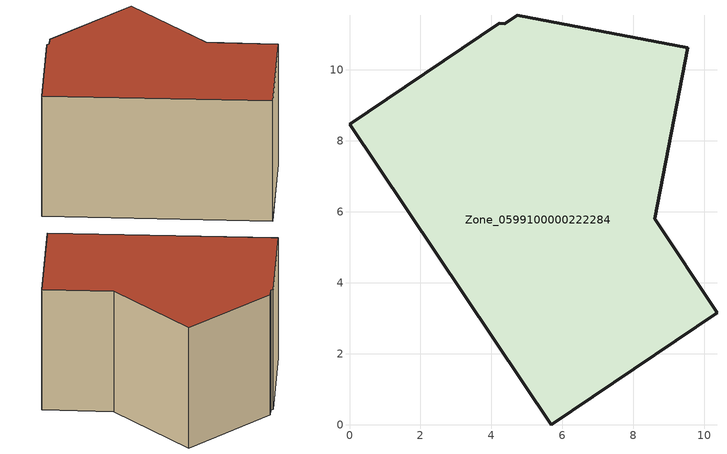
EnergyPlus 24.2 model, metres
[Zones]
Zone_0599100000222284
 floor ground (C_G): 4.73,11.54 9.54,10.63 8.61,5.81 10.36,3.16 5.69,0 0,8.46 4.22,11.32 4.37,11.3 z0
 wall outside (C_F): 5.69,0 10.36,3.16 8.61,5.81 9.54,10.63 4.73,11.54 4.37,11.3 4.22,11.32 0,8.46 5.69,0 z0:5.92
 roof outside (C_R): 9.54,10.63 4.73,11.54 4.37,11.3 4.22,11.32 0,8.46 5.69,0 10.36,3.16 8.61,5.81 z5.92
[BUILDING]
Pand.0599100000222284: North Axis=0; Terrain=City; Loads Convergence Tolerance Value=0.04; Temperature Convergence Tolerance Value=0.4; Solar Distribution=FullExterior; Maximum Number of Warmup Days=25; Minimum Number of Warmup Days=1
[Site:Location]
Rotterdam.The.Hague.AP_ZH_NLD Design_Conditions: Latitude=51.96; Longitude=4.45; Time Zone=1; Elevation=-4.5
[SITE:GROUNDTEMPERATURE:BUILDINGSURFACE]
18, 18, 18, 18, 18, 18, 18, 18, 18, 18, 18, 18
[MATERIAL] Thermal Absorptance=0.9; Solar Absorptance=0.7; Visible Absorptance=0.7
Name | Roughness | Thickness | Conductivity | Density | Specific Heat
G.TC.1975-1991 | MediumSmooth | 0.15 | 0.288461 | 540 | 1210
F.TC.1975-1991 | Rough | 0.3 | 0.230769 | 1920 | 840
R.TC.1975-1991 | MediumRough | 0.2 | 0.153846 | 1500 | 1000
[CONSTRUCTION]
C_G: G.TC.1975-1991
C_F: F.TC.1975-1991
C_R: R.TC.1975-1991
[ZONE]
Zone_0599100000222284: Type=1; Multiplier=1; Ceiling Height=Autocalculate; Volume=Autocalculate; Floor Area=autocalculate; Part of Total Floor Area=Yes
[ZONEINFILTRATION:DESIGNFLOWRATE]
Infil_Zone_0599100000222284: Zone or ZoneList or Space or SpaceList=Zone_0599100000222284; Schedule=AlwaysOn; Design Flow Rate Calculation Method=Flow/Area; Flow Rate per Floor Area=0.003; Constant Term Coefficient=1; Temperature Term Coefficient=0; Velocity Term Coefficient=0; Velocity Squared Term Coefficient=0
[HVACTEMPLATE:ZONE:IDEALLOADSAIRSYSTEM]
Zone_0599100000222284: Maximum Heating Supply Air Temperature=50; Minimum Cooling Supply Air Temperature=13; Maximum Heating Supply Air Humidity Ratio=0.0156; Minimum Cooling Supply Air Humidity Ratio=0.0077; Heating Limit=NoLimit; Cooling Limit=NoLimit; Dehumidification Control Type=ConstantSensibleHeatRatio; Cooling Sensible Heat Ratio=0.7; Dehumidification Setpoint=60; Humidification Control Type=None; Humidification Setpoint=30; Outdoor Air Method=None; Outdoor Air Flow Rate per Person=0.00944; Outdoor Air Flow Rate per Zone Floor Area=0; Outdoor Air Flow Rate per Zone=0; Demand Controlled Ventilation Type=None; Outdoor Air Economizer Type=NoEconomizer; Heat Recovery Type=None; Sensible Heat Recovery Effectiveness=0.7; Latent Heat Recovery Effectiveness=0.65
[ZONECONTROL:THERMOSTAT]
ThermostatControl_Zone_0599100000222284: Zone or ZoneList=Zone_0599100000222284; Control Type Schedule=DualSetpointControlType; Control 1=Thermostat_Zone_0599100000222284; Temperature Difference Between Cutout And Setpoint=0
[THERMOSTATSETPOINT:DUALSETPOINT]
Thermostat_Zone_0599100000222284: Heating Setpoint Temperature Schedule=HeatingSetpoint_Zone_0599100000222284; Cooling Setpoint Temperature Schedule=CoolingSetpoint_Zone_0599100000222284
[SCHEDULE:COMPACT]
HeatingSetpoint_Zone_0599100000222284: Through: 12/31, For: AllDays, Until: 24:00, 21
CoolingSetpoint_Zone_0599100000222284: Through: 12/31, For: AllDays, Until: 24:00, 24
DualSetpointControlType: Through: 12/31, For: AllDays, Until: 24:00, 4
AlwaysOn: Through: 12/31, For: AllDays, Until: 24:00, 1
